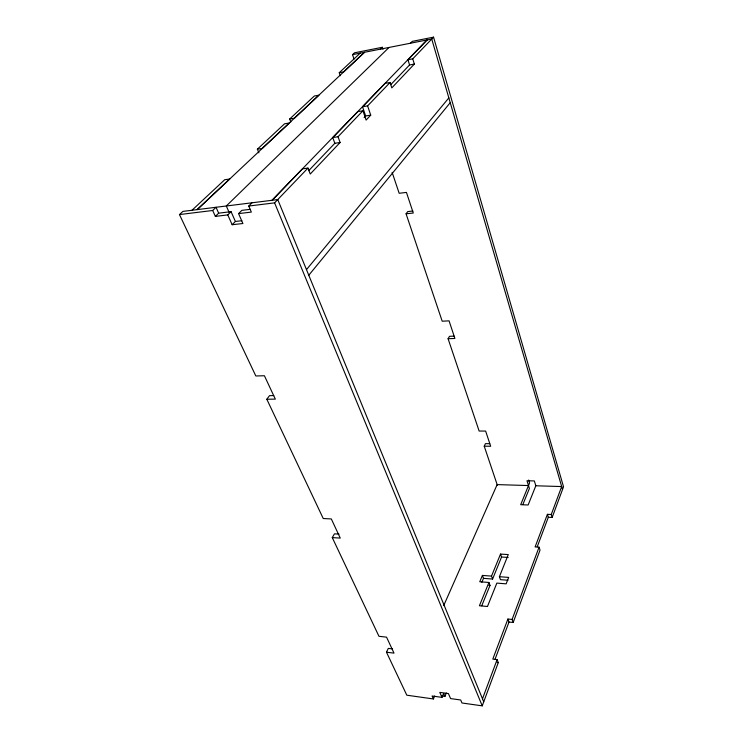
<?xml version="1.0" encoding="UTF-8"?>
<svg xmlns="http://www.w3.org/2000/svg" width="743" height="743" viewBox="0 0 743 743"><rect width="100%" height="100%" fill="white"/><g stroke="black" fill="none" stroke-linecap="round" stroke-linejoin="round"><path stroke-width="1.11" d="M392.592 648.899L388.301 648.388L386.49 652.224L406.811 695.197L433.42 698.959L432.082 695.987L442.001 697.38L439.782 692.383L448.391 693.563L450.583 698.578L460.697 699.99L461.979 702.989L482.226 705.85L498.274 662.617L497.113 659.598L492.804 659.097L507.906 619.049L512.094 619.448L513.181 622.458L509.001 622.049L507.906 619.049M513.181 622.458L540.022 550.126L539.065 547.164L535.109 546.922L547.405 514.332L551.25 514.509L552.151 517.453L548.306 517.277L547.405 514.332M552.151 517.453L563.528 486.804L433.55 37.15L412.3 41.357L410.433 43.233M482.486 698.801L497.113 659.598M512.094 619.448L539.065 547.164M551.25 514.509L561.68 486.563L535.833 485.773L528.134 504.999L520.685 504.701L529.573 482.922L528.672 480.034M494.949 659.515L509.001 622.049M537.254 546.727L548.306 517.277M507.98 580.237L500.466 579.661L499.407 576.707L508.268 554.584L500.522 554.083L491.522 576.104L492.6 579.048L483.498 578.342L482.411 575.416L491.522 576.104M441.5 695.95L444.918 696.423L446.329 692.959M481.752 605.749L490.009 585.419L488.922 582.475L479.764 581.75L482.411 575.416M492.6 579.048L501.553 557.009L500.522 554.083M522.914 504.395L529.406 488.43L526.991 480.74L534.338 480.944L535.833 485.773M442.001 697.38L443.608 693.451L444.918 696.423M488.922 582.475L479.411 605.759L487.473 606.492L496.844 583.106L506.159 583.84L508.676 577.413L499.407 576.707M433.42 698.959L434.636 696.024M481.854 582.298L483.498 578.342M443.692 605.619L497.151 484.603L528.505 485.56M497.373 485.263L484.232 446.19L485.439 443.636L489.73 443.682M386.49 652.224L394.004 653.125L386.546 637.15L378.958 636.296L332.27 537.598L334.461 533.836L339.012 534.106M484.232 446.19L490.677 446.264L485.634 431.07L479.133 431.042L448.094 338.734L449.496 336.319L454.029 336.115M332.27 537.598L340.257 538.09L331.313 518.939L323.242 518.521L266.821 399.242L269.514 395.666L273.758 395.592M448.094 338.734L454.892 338.446L449.06 320.846L442.196 321.208L406.068 213.798L407.731 211.588L412.867 211.021M308.782 275.244L450.23 102.692M306.478 269.625L448.846 97.909M433.55 37.15L412.755 58.836L414.343 64.084L391.812 87.878L390.084 82.473L367.609 105.896L370.729 115.156L366.113 120.078L362.937 110.772L357.801 111.626L332.743 137.548L334.833 143.288L308.744 170.63M362.937 110.772L338.037 136.731L340.108 142.489L310.249 174.029L307.964 168.085L302.485 168.847L272.096 200.285M364.098 117.617L365.649 115.982L370.729 115.156M390.781 84.646L409.56 64.975L414.343 64.084M232.15 224.73L235.382 221.46L231.064 211.662L227.785 214.903L232.15 224.73L242.905 223.513L238.587 213.612L251.348 212.089L248.756 206.043L274.594 202.867L307.964 168.085M272.031 200.294L427.03 39.955M365.649 115.982L362.51 106.76L385.125 83.355L390.084 82.473M409.56 64.975L407.953 59.746L427.086 39.946M248.756 206.043L251.988 202.793M238.587 213.612L241.828 210.362L250.317 209.331M218.665 213.167L216.027 207.278L212.684 210.483L215.359 216.389L218.665 213.167L231.064 211.662M389.035 47.45L226.299 205.997L229.113 212.359M380.435 49.149L382.366 47.283L382.998 49.252M191.991 210.269L224.692 179.732L229.708 179.026L197.146 209.628L364.516 52.289L343.712 71.876L339.254 72.721L340.294 75.721M257.384 149.194L284.56 123.802L289.306 123.013L262.251 148.442L257.384 149.194L258.88 152.835M289.677 119.029L314.317 96.014L318.905 95.197L294.395 118.23L289.677 119.029L290.801 121.963M339.254 72.721L360.216 53.134M266.821 399.242L275.337 399.121L264.415 375.744L255.824 375.977L179.472 214.569L182.899 211.402L277.752 199.579L483.721 701.829M354.021 59.05L352.535 54.648L354.55 52.79L382.366 47.283M352.535 54.648L431.748 39.026L562.525 489.479M407.953 59.746L412.755 58.836M362.51 106.76L367.609 105.896M332.743 137.548L338.037 136.731M334.833 143.288L340.108 142.489M179.472 214.569L212.684 210.483M215.359 216.389L227.785 214.903M235.382 221.46L241.819 220.727M406.068 213.798L413.275 213.018L406.44 192.409L399.167 193.282L392.137 172.376M501.553 557.009L508.175 557.445M488.857 585.326L490.009 585.419M497.197 662.487L498.274 662.617M274.594 202.867L482.226 705.85"/></g></svg>
